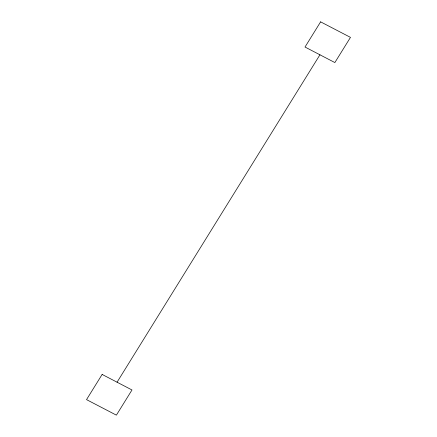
<?xml version="1.0" encoding="UTF-8"?>
<svg xmlns="http://www.w3.org/2000/svg" width="437" height="437" viewBox="0 0 437 437"><rect width="100%" height="100%" fill="white"/><g stroke="black" fill="none" stroke-linecap="round" stroke-linejoin="round"><path stroke-width="0.66" d="M117.061 382.2L319.939 54.8M102.138 374.433L86.531 399.62L116.384 415.15L131.99 389.968L102.138 374.433M320.616 21.85L305.01 47.032L334.862 62.567L350.469 37.38L320.616 21.85"/></g></svg>
